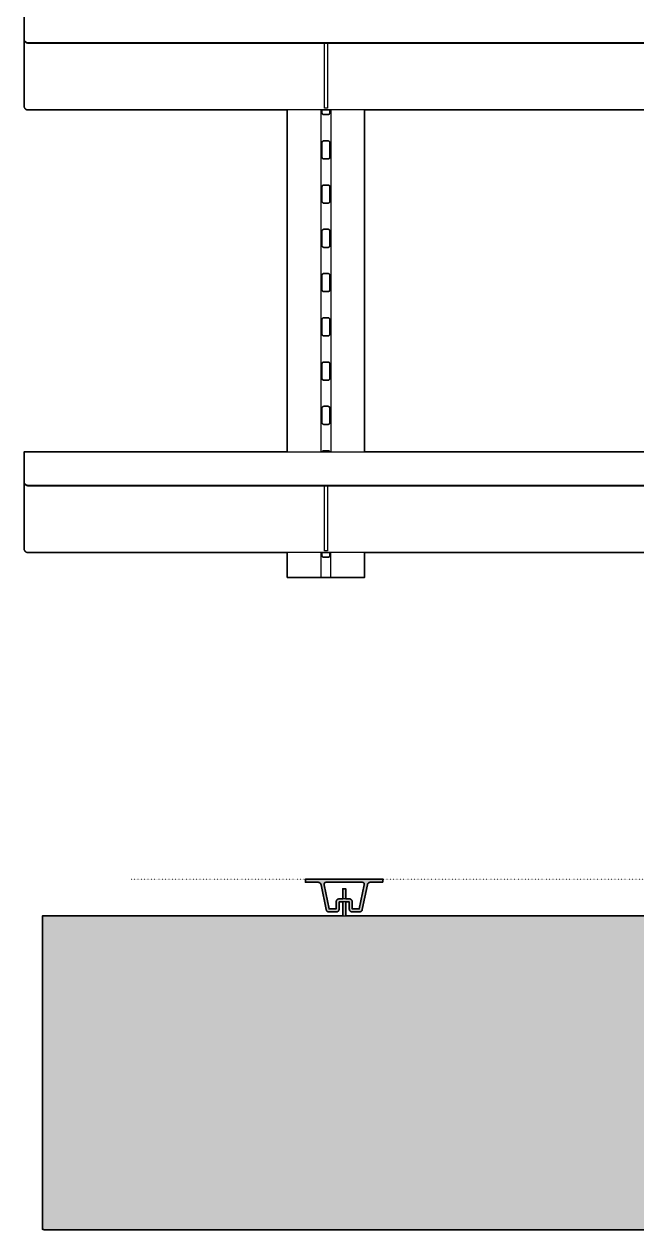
# Model space of a CAD drawing. Header units: millimetres. Extents: x 145 to 2094, y -689 to 1815.
# Drawn here: x 145 to 754, y -689 to 510 of the extents above; entities that cross this region are included whole.
import ezdxf

# ---------------------------------------------------------------- set-up
doc = ezdxf.new("R2010")
doc.units = ezdxf.units.MM
doc.linetypes.add('Dots', pattern=[1, 0, -1])
doc.layers.add('Blocks', color=7, linetype='Continuous')
doc.layers.add('Blocks$Fill', color=7, linetype='Continuous', true_color=0xffffff)
for name, color, linetype, lineweight, true_color in [('Blocks$Inner', 7, 'Continuous', 25, 0x007f00), ('Blocks$Outline', 7, 'Continuous', 35, 0xff3f3f), ('Groud', 7, 'Dots', 25, 0x243775)]:
    doc.layers.add(name, color=color, linetype=linetype, lineweight=lineweight, true_color=true_color)

# ---------------------------------------------------------------- blocks, each defined once
blk = doc.blocks.new('Standard Issue Shelf Top')
at = {"layer": 'Blocks$Fill'}
h = blk.add_hatch(color=256, dxfattribs=at)
h.paths.add_polyline_path([(1200, 303.2), (1200, -8), (1200, -8), (1200, -8), (1200, -8), (1200, -8), (1200, -8), (1200, -8.1), (1200, -8.1), (1200, -8.1), (1200, -8.1), (1200, -8.1), (1200, -8.1), (1200, -8.1), (1200, -8.1), (1200, -8.1), (1200, -8.1), (1200, -8.1), (1200, -8.1), (1200, -8.1), (1200, -8.1), (1200, -8.1), (1200, -8.1), (1200, -8.1), (1200, -8.1), (1200, -8.1), (1200, -8.1), (1200, -8.1), (1199.9, -8.2), (1199.9, -8.2), (1199.9, -8.2), (1199.9, -8.2), (1199.9, -8.2), (1199.9, -8.2), (1199.9, -8.2), (1199.9, -8.2), (1199.9, -8.2), (1199.9, -8.2), (1199.9, -8.2), (1199.8, -8.2), (1199.8, -8.3), (1199.8, -8.3), (1199.8, -8.3), (1199.8, -8.3), (1199.8, -8.3), (1199.7, -8.3), (1199.7, -8.3), (1199.6, -8.4), (1199.6, -8.4), (1199.6, -8.4), (1199.5, -8.4), (1199.5, -8.4), (1199.3, -8.5), (1199.2, -8.5), (1199.1, -8.5), (1199, -8.6), (1198.8, -8.6), (1198.7, -8.6), (1198.5, -8.7), (1198.2, -8.7), (1197.8, -8.8), (1197.5, -8.8), (1197.1, -8.8), (1196.7, -8.8), (1196.4, -8.8), (4, -8.9), (3.3, -8.8), (2.9, -8.8), (2.5, -8.8), (2.2, -8.8), (1.8, -8.7), (1.5, -8.7), (1.3, -8.6), (1.2, -8.6), (1, -8.6), (0.9, -8.5), (0.8, -8.5), (0.7, -8.5), (0.5, -8.4), (0.5, -8.4), (0.4, -8.4), (0.4, -8.4), (0.4, -8.4), (0.3, -8.3), (0.3, -8.3), (0.2, -8.3), (0.2, -8.3), (0.2, -8.3), (0.2, -8.3), (0.2, -8.3), (0.2, -8.2), (0.1, -8.2), (0.1, -8.2), (0.1, -8.2), (0.1, -8.2), (0.1, -8.2), (0.1, -8.2), (0.1, -8.2), (0.1, -8.2), (0.1, -8.2), (0.1, -8.2), (0.1, -8.2), (0, -8.1), (0, -8.1), (0, -8.1), (0, -8.1), (0, -8.1), (0, -8.1), (0, -8.1), (0, -8.1), (0, -8.1), (0, -8.1), (0, -8.1), (0, -8.1), (0, -8.1), (0, -8.1), (0, -8.1), (0, -8.1), (0, -8.1), (0, -8.1), (0, -8.1), (0, -8.1), (0, -8.1), (0, -8), (0, -8), (0, -8), (0, -8), (0, -8), (0, -8), (0, -8), (0, 303.2), (298.5, 303.2), (298.5, 317.2), (295, 317.2), (295, 310.2), (295, 310.1), (295, 310), (295, 309.9), (295, 309.8), (295, 309.7), (294.9, 309.6), (294.9, 309.5), (294.9, 309.4), (294.9, 309.3), (294.8, 309.2), (294.8, 309.1), (294.8, 309), (294.7, 308.9), (294.7, 308.8), (294.6, 308.7), (294.6, 308.6), (294.5, 308.5), (294.5, 308.5), (294.4, 308.4), (294.3, 308.3), (294.3, 308.2), (294.2, 308.1), (294.1, 308.1), (294, 308), (294, 307.9), (293.9, 307.9), (293.8, 307.8), (293.7, 307.7), (293.6, 307.7), (293.6, 307.6), (293.5, 307.6), (293.4, 307.5), (293.3, 307.5), (293.2, 307.4), (293.1, 307.4), (293, 307.4), (292.9, 307.3), (292.8, 307.3), (292.7, 307.3), (292.6, 307.3), (292.5, 307.2), (292.4, 307.2), (292.3, 307.2), (292.2, 307.2), (292.1, 307.2), (292, 307.2), (284.8, 307.2), (284.7, 307.2), (284.6, 307.2), (284.5, 307.2), (284.4, 307.2), (284.3, 307.3), (284.2, 307.3), (284.1, 307.3), (284, 307.3), (283.9, 307.4), (283.8, 307.4), (283.8, 307.4), (283.7, 307.5), (283.6, 307.5), (283.5, 307.6), (283.4, 307.6), (283.3, 307.7), (283.2, 307.7), (283.1, 307.8), (283.1, 307.9), (283, 307.9), (282.9, 308), (282.8, 308.1), (282.8, 308.1), (282.7, 308.2), (282.6, 308.3), (282.6, 308.4), (282.5, 308.5), (282.4, 308.6), (282.4, 308.6), (282.3, 308.7), (282.3, 308.8), (282.2, 308.9), (282.2, 309), (282.2, 309.1), (282.1, 309.2), (282.1, 309.3), (282.1, 309.4), (282, 309.5), (282, 309.6), (277, 334.4), (276.9, 334.5), (276.9, 334.6), (276.9, 334.7), (276.8, 334.8), (276.8, 334.9), (276.8, 335), (276.7, 335.1), (276.7, 335.2), (276.6, 335.2), (276.6, 335.3), (276.5, 335.4), (276.4, 335.5), (276.4, 335.6), (276.3, 335.7), (276.2, 335.7), (276.2, 335.8), (276.1, 335.9), (276, 335.9), (275.9, 336), (275.9, 336.1), (275.8, 336.1), (275.7, 336.2), (275.6, 336.3), (275.5, 336.3), (275.4, 336.4), (275.3, 336.4), (275.2, 336.4), (275.2, 336.5), (275.1, 336.5), (275, 336.5), (274.9, 336.6), (274.8, 336.6), (274.7, 336.6), (274.6, 336.6), (274.5, 336.7), (274.4, 336.7), (274.3, 336.7), (274.2, 336.7), (274, 336.7), (261.5, 336.7), (261.5, 339.7), (338.5, 339.7), (338.5, 336.7), (325.8, 336.7), (325.7, 336.7), (325.6, 336.7), (325.5, 336.7), (325.4, 336.6), (325.3, 336.6), (325.2, 336.6), (325.1, 336.6), (325, 336.5), (324.9, 336.5), (324.8, 336.5), (324.8, 336.4), (324.7, 336.4), (324.6, 336.4), (324.5, 336.3), (324.4, 336.3), (324.3, 336.2), (324.2, 336.1), (324.1, 336.1), (324.1, 336), (324, 335.9), (323.9, 335.9), (323.8, 335.8), (323.8, 335.7), (323.7, 335.7), (323.6, 335.6), (323.6, 335.5), (323.5, 335.4), (323.4, 335.3), (323.4, 335.2), (323.3, 335.2), (323.3, 335.1), (323.2, 335), (323.2, 334.9), (323.2, 334.8), (323.1, 334.7), (323.1, 334.6), (323.1, 334.5), (323, 334.4), (323, 334.3), (318, 309.5), (317.9, 309.4), (317.9, 309.3), (317.9, 309.2), (317.8, 309.1), (317.8, 309), (317.8, 308.9), (317.7, 308.8), (317.7, 308.7), (317.6, 308.6), (317.6, 308.6), (317.5, 308.5), (317.4, 308.4), (317.4, 308.3), (317.3, 308.2), (317.2, 308.1), (317.2, 308.1), (317.1, 308), (317, 307.9), (316.9, 307.9), (316.9, 307.8), (316.8, 307.7), (316.7, 307.7), (316.6, 307.6), (316.5, 307.6), (316.4, 307.5), (316.3, 307.5), (316.2, 307.4), (316.2, 307.4), (316.1, 307.4), (316, 307.3), (315.9, 307.3), (315.8, 307.3), (315.7, 307.3), (315.6, 307.2), (315.5, 307.2), (315.4, 307.2), (315.3, 307.2), (315.2, 307.2), (315, 307.2), (307.9, 307.2), (307.8, 307.2), (307.7, 307.2), (307.6, 307.2), (307.5, 307.2), (307.4, 307.3), (307.3, 307.3), (307.2, 307.3), (307.1, 307.3), (307, 307.4), (306.9, 307.4), (306.8, 307.4), (306.7, 307.5), (306.6, 307.5), (306.5, 307.6), (306.4, 307.6), (306.4, 307.7), (306.3, 307.7), (306.2, 307.8), (306.1, 307.9), (306, 307.9), (306, 308), (305.9, 308.1), (305.8, 308.1), (305.7, 308.2), (305.7, 308.3), (305.6, 308.4), (305.5, 308.5), (305.5, 308.5), (305.4, 308.6), (305.4, 308.7), (305.3, 308.8), (305.3, 308.9), (305.2, 309), (305.2, 309.1), (305.2, 309.2), (305.1, 309.3), (305.1, 309.4), (305.1, 309.5), (305.1, 309.6), (305, 309.7), (305, 309.8), (305, 309.9), (305, 310), (305, 310.1), (305, 310.2), (305, 317.2), (301.5, 317.2), (301.5, 303.2), (898.5, 303.2), (898.5, 317.2), (895, 317.2), (895, 310.2), (895, 310.1), (895, 310), (895, 309.9), (895, 309.8), (895, 309.7), (894.9, 309.6), (894.9, 309.5), (894.9, 309.4), (894.9, 309.3), (894.8, 309.2), (894.8, 309.1), (894.8, 309), (894.7, 308.9), (894.7, 308.8), (894.6, 308.7), (894.6, 308.6), (894.5, 308.5), (894.5, 308.5), (894.4, 308.4), (894.3, 308.3), (894.3, 308.2), (894.2, 308.1), (894.1, 308.1), (894, 308), (894, 307.9), (893.9, 307.9), (893.8, 307.8), (893.7, 307.7), (893.6, 307.7), (893.6, 307.6), (893.5, 307.6), (893.4, 307.5), (893.3, 307.5), (893.2, 307.4), (893.1, 307.4), (893, 307.4), (892.9, 307.3), (892.8, 307.3), (892.7, 307.3), (892.6, 307.3), (892.5, 307.2), (892.4, 307.2), (892.3, 307.2), (892.2, 307.2), (892.1, 307.2), (892, 307.2), (884.8, 307.2), (884.7, 307.2), (884.6, 307.2), (884.5, 307.2), (884.4, 307.2), (884.3, 307.3), (884.2, 307.3), (884.1, 307.3), (884, 307.3), (883.9, 307.4), (883.8, 307.4), (883.8, 307.4), (883.7, 307.5), (883.6, 307.5), (883.5, 307.6), (883.4, 307.6), (883.3, 307.7), (883.2, 307.7), (883.1, 307.8), (883.1, 307.9), (883, 307.9), (882.9, 308), (882.8, 308.1), (882.8, 308.1), (882.7, 308.2), (882.6, 308.3), (882.6, 308.4), (882.5, 308.5), (882.4, 308.6), (882.4, 308.6), (882.3, 308.7), (882.3, 308.8), (882.2, 308.9), (882.2, 309), (882.2, 309.1), (882.1, 309.2), (882.1, 309.3), (882.1, 309.4), (882, 309.5), (882, 309.6), (877, 334.4), (876.9, 334.5), (876.9, 334.6), (876.9, 334.7), (876.8, 334.8), (876.8, 334.9), (876.8, 335), (876.7, 335.1), (876.7, 335.2), (876.6, 335.2), (876.6, 335.3), (876.5, 335.4), (876.4, 335.5), (876.4, 335.6), (876.3, 335.7), (876.2, 335.7), (876.2, 335.8), (876.1, 335.9), (876, 335.9), (875.9, 336), (875.9, 336.1), (875.8, 336.1), (875.7, 336.2), (875.6, 336.3), (875.5, 336.3), (875.4, 336.4), (875.3, 336.4), (875.2, 336.4), (875.2, 336.5), (875.1, 336.5), (875, 336.5), (874.9, 336.6), (874.8, 336.6), (874.7, 336.6), (874.6, 336.6), (874.5, 336.7), (874.4, 336.7), (874.3, 336.7), (874.2, 336.7), (874, 336.7), (861.5, 336.7), (861.5, 339.7), (938.5, 339.7), (938.5, 336.7), (925.8, 336.7), (925.7, 336.7), (925.6, 336.7), (925.5, 336.7), (925.4, 336.6), (925.3, 336.6), (925.2, 336.6), (925.1, 336.6), (925, 336.5), (924.9, 336.5), (924.8, 336.5), (924.8, 336.4), (924.7, 336.4), (924.6, 336.4), (924.5, 336.3), (924.4, 336.3), (924.3, 336.2), (924.2, 336.1), (924.1, 336.1), (924.1, 336), (924, 335.9), (923.9, 335.9), (923.8, 335.8), (923.8, 335.7), (923.7, 335.7), (923.6, 335.6), (923.6, 335.5), (923.5, 335.4), (923.4, 335.3), (923.4, 335.2), (923.3, 335.2), (923.3, 335.1), (923.2, 335), (923.2, 334.9), (923.2, 334.8), (923.1, 334.7), (923.1, 334.6), (923.1, 334.5), (923, 334.4), (923, 334.3), (918, 309.5), (917.9, 309.4), (917.9, 309.3), (917.9, 309.2), (917.8, 309.1), (917.8, 309), (917.8, 308.9), (917.7, 308.8), (917.7, 308.7), (917.6, 308.6), (917.6, 308.6), (917.5, 308.5), (917.4, 308.4), (917.4, 308.3), (917.3, 308.2), (917.2, 308.1), (917.2, 308.1), (917.1, 308), (917, 307.9), (916.9, 307.9), (916.9, 307.8), (916.8, 307.7), (916.7, 307.7), (916.6, 307.6), (916.5, 307.6), (916.4, 307.5), (916.3, 307.5), (916.2, 307.4), (916.2, 307.4), (916.1, 307.4), (916, 307.3), (915.9, 307.3), (915.8, 307.3), (915.7, 307.3), (915.6, 307.2), (915.5, 307.2), (915.4, 307.2), (915.3, 307.2), (915.2, 307.2), (915, 307.2), (907.9, 307.2), (907.8, 307.2), (907.7, 307.2), (907.6, 307.2), (907.5, 307.2), (907.4, 307.3), (907.3, 307.3), (907.2, 307.3), (907.1, 307.3), (907, 307.4), (906.9, 307.4), (906.8, 307.4), (906.7, 307.5), (906.6, 307.5), (906.5, 307.6), (906.4, 307.6), (906.4, 307.7), (906.3, 307.7), (906.2, 307.8), (906.1, 307.9), (906, 307.9), (906, 308), (905.9, 308.1), (905.8, 308.1), (905.7, 308.2), (905.7, 308.3), (905.6, 308.4), (905.5, 308.5), (905.5, 308.5), (905.4, 308.6), (905.4, 308.7), (905.3, 308.8), (905.3, 308.9), (905.2, 309), (905.2, 309.1), (905.2, 309.2), (905.1, 309.3), (905.1, 309.4), (905.1, 309.5), (905.1, 309.6), (905, 309.7), (905, 309.8), (905, 309.9), (905, 310), (905, 310.1), (905, 310.2), (905, 317.2), (901.5, 317.2), (901.5, 303.2)], flags=0)
h.paths.add_polyline_path([(298.5, 320.2), (298.5, 330.2), (301.5, 330.2), (301.5, 328.2), (301.5, 320.2), (305.1, 320.2), (305.2, 320.2), (305.3, 320.2), (305.4, 320.2), (305.5, 320.1), (305.6, 320.1), (305.7, 320.1), (305.8, 320.1), (305.9, 320), (306, 320), (306.1, 320), (306.2, 319.9), (306.3, 319.9), (306.4, 319.9), (306.5, 319.8), (306.6, 319.8), (306.6, 319.7), (306.7, 319.6), (306.8, 319.6), (306.9, 319.5), (307, 319.5), (307, 319.4), (307.1, 319.3), (307.2, 319.2), (307.3, 319.2), (307.3, 319.1), (307.4, 319), (307.5, 318.9), (307.5, 318.8), (307.6, 318.7), (307.6, 318.7), (307.7, 318.6), (307.7, 318.5), (307.8, 318.4), (307.8, 318.3), (307.8, 318.2), (307.9, 318.1), (307.9, 318), (307.9, 317.9), (307.9, 317.8), (308, 317.7), (308, 317.6), (308, 317.5), (308, 317.4), (308, 317.3), (308, 317.2), (308, 310.2), (315, 310.2), (320, 334.3), (320, 334.4), (320, 334.4), (320, 334.5), (320, 334.6), (320, 334.6), (320, 334.7), (320, 334.8), (320, 334.8), (320, 334.9), (320, 335), (320, 335.1), (319.9, 335.1), (319.9, 335.2), (319.9, 335.3), (319.9, 335.3), (319.9, 335.4), (319.8, 335.5), (319.8, 335.5), (319.8, 335.6), (319.8, 335.6), (319.7, 335.7), (319.7, 335.8), (319.6, 335.8), (319.6, 335.9), (319.6, 335.9), (319.5, 336), (319.5, 336), (319.4, 336.1), (319.4, 336.1), (319.3, 336.2), (319.3, 336.2), (319.2, 336.3), (319.2, 336.3), (319.1, 336.4), (319, 336.4), (319, 336.4), (318.9, 336.5), (318.9, 336.5), (318.8, 336.5), (318.7, 336.5), (318.7, 336.6), (318.6, 336.6), (318.5, 336.6), (318.5, 336.6), (318.4, 336.6), (318.3, 336.7), (318.3, 336.7), (318.2, 336.7), (318.1, 336.7), (318.1, 336.7), (318, 336.7), (281.9, 336.7), (281.9, 336.7), (281.8, 336.7), (281.7, 336.7), (281.7, 336.7), (281.6, 336.6), (281.5, 336.6), (281.5, 336.6), (281.4, 336.6), (281.3, 336.6), (281.3, 336.5), (281.2, 336.5), (281.1, 336.5), (281.1, 336.5), (281, 336.4), (281, 336.4), (280.9, 336.4), (280.8, 336.3), (280.8, 336.3), (280.7, 336.2), (280.7, 336.2), (280.6, 336.1), (280.6, 336.1), (280.5, 336), (280.5, 336), (280.4, 335.9), (280.4, 335.9), (280.4, 335.8), (280.3, 335.8), (280.3, 335.7), (280.2, 335.6), (280.2, 335.6), (280.2, 335.5), (280.2, 335.5), (280.1, 335.4), (280.1, 335.3), (280.1, 335.3), (280.1, 335.2), (280.1, 335.1), (280, 335.1), (280, 335), (280, 334.9), (280, 334.8), (280, 334.8), (280, 334.7), (280, 334.6), (280, 334.6), (280, 334.5), (280, 334.4), (280, 334.4), (280, 334.3), (285, 310.2), (292, 310.2), (292, 317.2), (292, 317.3), (292, 317.5), (292, 317.6), (292, 317.7), (292.1, 317.8), (292.1, 317.9), (292.1, 318), (292.1, 318.1), (292.2, 318.2), (292.2, 318.3), (292.2, 318.4), (292.3, 318.5), (292.3, 318.6), (292.4, 318.7), (292.4, 318.7), (292.5, 318.8), (292.5, 318.9), (292.6, 319), (292.7, 319.1), (292.7, 319.2), (292.8, 319.2), (292.9, 319.3), (293, 319.4), (293, 319.5), (293.1, 319.5), (293.2, 319.6), (293.3, 319.6), (293.4, 319.7), (293.4, 319.8), (293.5, 319.8), (293.6, 319.9), (293.7, 319.9), (293.8, 319.9), (293.9, 320), (294, 320), (294.1, 320), (294.2, 320.1), (294.3, 320.1), (294.4, 320.1), (294.5, 320.1), (294.6, 320.2), (294.7, 320.2), (294.8, 320.2), (294.9, 320.2), (295, 320.2)], flags=0)
h.paths.add_polyline_path([(898.5, 320.2), (898.5, 330.2), (901.5, 330.2), (901.5, 328.2), (901.5, 320.2), (905.1, 320.2), (905.2, 320.2), (905.3, 320.2), (905.4, 320.2), (905.5, 320.1), (905.6, 320.1), (905.7, 320.1), (905.8, 320.1), (905.9, 320), (906, 320), (906.1, 320), (906.2, 319.9), (906.3, 319.9), (906.4, 319.9), (906.5, 319.8), (906.6, 319.8), (906.6, 319.7), (906.7, 319.6), (906.8, 319.6), (906.9, 319.5), (907, 319.5), (907, 319.4), (907.1, 319.3), (907.2, 319.2), (907.3, 319.2), (907.3, 319.1), (907.4, 319), (907.5, 318.9), (907.5, 318.8), (907.6, 318.7), (907.6, 318.7), (907.7, 318.6), (907.7, 318.5), (907.8, 318.4), (907.8, 318.3), (907.8, 318.2), (907.9, 318.1), (907.9, 318), (907.9, 317.9), (907.9, 317.8), (908, 317.7), (908, 317.6), (908, 317.5), (908, 317.4), (908, 317.3), (908, 317.2), (908, 310.2), (915, 310.2), (920, 334.3), (920, 334.4), (920, 334.4), (920, 334.5), (920, 334.6), (920, 334.6), (920, 334.7), (920, 334.8), (920, 334.8), (920, 334.9), (920, 335), (920, 335.1), (919.9, 335.1), (919.9, 335.2), (919.9, 335.3), (919.9, 335.3), (919.9, 335.4), (919.8, 335.5), (919.8, 335.5), (919.8, 335.6), (919.8, 335.6), (919.7, 335.7), (919.7, 335.8), (919.6, 335.8), (919.6, 335.9), (919.6, 335.9), (919.5, 336), (919.5, 336), (919.4, 336.1), (919.4, 336.1), (919.3, 336.2), (919.3, 336.2), (919.2, 336.3), (919.2, 336.3), (919.1, 336.4), (919, 336.4), (919, 336.4), (918.9, 336.5), (918.9, 336.5), (918.8, 336.5), (918.7, 336.5), (918.7, 336.6), (918.6, 336.6), (918.5, 336.6), (918.5, 336.6), (918.4, 336.6), (918.3, 336.7), (918.3, 336.7), (918.2, 336.7), (918.1, 336.7), (918.1, 336.7), (918, 336.7), (881.9, 336.7), (881.9, 336.7), (881.8, 336.7), (881.7, 336.7), (881.7, 336.7), (881.6, 336.6), (881.5, 336.6), (881.5, 336.6), (881.4, 336.6), (881.3, 336.6), (881.3, 336.5), (881.2, 336.5), (881.1, 336.5), (881.1, 336.5), (881, 336.4), (881, 336.4), (880.9, 336.4), (880.8, 336.3), (880.8, 336.3), (880.7, 336.2), (880.7, 336.2), (880.6, 336.1), (880.6, 336.1), (880.5, 336), (880.5, 336), (880.4, 335.9), (880.4, 335.9), (880.4, 335.8), (880.3, 335.8), (880.3, 335.7), (880.2, 335.6), (880.2, 335.6), (880.2, 335.5), (880.2, 335.5), (880.1, 335.4), (880.1, 335.3), (880.1, 335.3), (880.1, 335.2), (880.1, 335.1), (880, 335.1), (880, 335), (880, 334.9), (880, 334.8), (880, 334.8), (880, 334.7), (880, 334.6), (880, 334.6), (880, 334.5), (880, 334.4), (880, 334.4), (880, 334.3), (885, 310.2), (892, 310.2), (892, 317.2), (892, 317.3), (892, 317.5), (892, 317.6), (892, 317.7), (892.1, 317.8), (892.1, 317.9), (892.1, 318), (892.1, 318.1), (892.2, 318.2), (892.2, 318.3), (892.2, 318.4), (892.3, 318.5), (892.3, 318.6), (892.4, 318.7), (892.4, 318.7), (892.5, 318.8), (892.5, 318.9), (892.6, 319), (892.7, 319.1), (892.7, 319.2), (892.8, 319.2), (892.9, 319.3), (893, 319.4), (893, 319.5), (893.1, 319.5), (893.2, 319.6), (893.3, 319.6), (893.4, 319.7), (893.4, 319.8), (893.5, 319.8), (893.6, 319.9), (893.7, 319.9), (893.8, 319.9), (893.9, 320), (894, 320), (894.1, 320), (894.2, 320.1), (894.3, 320.1), (894.4, 320.1), (894.5, 320.1), (894.6, 320.2), (894.7, 320.2), (894.8, 320.2), (894.9, 320.2), (895, 320.2)], flags=0)
at = {"layer": 'Blocks$Inner'}
for p, q in [((298.5, 303.2), (298.5, 317.2)), ((301.5, 317.2), (301.5, 303.2))]:
    blk.add_line(p, q, dxfattribs=at)
for points in [[(338.5, 336.7), (326, 336.7), (325.8, 336.7), (325.7, 336.7), (325.6, 336.7), (325.5, 336.7), (325.4, 336.6), (325.3, 336.6), (325.2, 336.6), (325.1, 336.6), (325, 336.5), (324.9, 336.5), (324.8, 336.5), (324.8, 336.4), (324.7, 336.4), (324.6, 336.4), (324.5, 336.3), (324.4, 336.3), (324.3, 336.2), (324.2, 336.1), (324.1, 336.1), (324.1, 336), (324, 335.9), (323.9, 335.9), (323.8, 335.8), (323.8, 335.7), (323.7, 335.7), (323.6, 335.6), (323.6, 335.5), (323.5, 335.4), (323.4, 335.3), (323.4, 335.2), (323.3, 335.2), (323.3, 335.1), (323.2, 335), (323.2, 334.9), (323.2, 334.8), (323.1, 334.7), (323.1, 334.6), (323.1, 334.5), (323, 334.4), (323, 334.3), (318, 309.6), (318, 309.5), (317.9, 309.4), (317.9, 309.3), (317.9, 309.2), (317.8, 309.1), (317.8, 309), (317.8, 308.9), (317.7, 308.8), (317.7, 308.7), (317.6, 308.6), (317.6, 308.6), (317.5, 308.5), (317.4, 308.4), (317.4, 308.3), (317.3, 308.2), (317.2, 308.1), (317.2, 308.1), (317.1, 308), (317, 307.9), (316.9, 307.9), (316.9, 307.8), (316.8, 307.7), (316.7, 307.7), (316.6, 307.6), (316.5, 307.6), (316.4, 307.5), (316.3, 307.5), (316.2, 307.4), (316.2, 307.4), (316.1, 307.4), (316, 307.3), (315.9, 307.3), (315.8, 307.3), (315.7, 307.3), (315.6, 307.2), (315.5, 307.2), (315.4, 307.2), (315.3, 307.2), (315.2, 307.2), (315, 307.2), (308, 307.2), (307.9, 307.2), (307.8, 307.2), (307.7, 307.2), (307.6, 307.2), (307.5, 307.2), (307.4, 307.3), (307.3, 307.3), (307.2, 307.3), (307.1, 307.3), (307, 307.4), (306.9, 307.4), (306.8, 307.4), (306.7, 307.5), (306.6, 307.5), (306.5, 307.6), (306.4, 307.6), (306.4, 307.7), (306.3, 307.7), (306.2, 307.8), (306.1, 307.9), (306, 307.9), (306, 308), (305.9, 308.1), (305.8, 308.1), (305.7, 308.2), (305.7, 308.3), (305.6, 308.4), (305.5, 308.5), (305.5, 308.5), (305.4, 308.6), (305.4, 308.7), (305.3, 308.8), (305.3, 308.9), (305.2, 309), (305.2, 309.1), (305.2, 309.2), (305.1, 309.3), (305.1, 309.4), (305.1, 309.5), (305.1, 309.6), (305, 309.7), (305, 309.8), (305, 309.9), (305, 310), (305, 310.1), (305, 310.2), (305, 317.2), (295, 317.2), (295, 310.2), (295, 310.1), (295, 310), (295, 309.9), (295, 309.8), (295, 309.7), (294.9, 309.6), (294.9, 309.5), (294.9, 309.4), (294.9, 309.3), (294.8, 309.2), (294.8, 309.1), (294.8, 309), (294.7, 308.9), (294.7, 308.8), (294.6, 308.7), (294.6, 308.6), (294.5, 308.5), (294.5, 308.5), (294.4, 308.4), (294.3, 308.3), (294.3, 308.2), (294.2, 308.1), (294.1, 308.1), (294, 308), (294, 307.9), (293.9, 307.9), (293.8, 307.8), (293.7, 307.7), (293.6, 307.7), (293.6, 307.6), (293.5, 307.6), (293.4, 307.5), (293.3, 307.5), (293.2, 307.4), (293.1, 307.4), (293, 307.4), (292.9, 307.3), (292.8, 307.3), (292.7, 307.3), (292.6, 307.3), (292.5, 307.2), (292.4, 307.2), (292.3, 307.2), (292.2, 307.2), (292.1, 307.2), (292, 307.2), (285, 307.2), (284.8, 307.2), (284.7, 307.2), (284.6, 307.2), (284.5, 307.2), (284.4, 307.2), (284.3, 307.3), (284.2, 307.3), (284.1, 307.3), (284, 307.3), (283.9, 307.4), (283.8, 307.4), (283.8, 307.4), (283.7, 307.5), (283.6, 307.5), (283.5, 307.6), (283.4, 307.6), (283.3, 307.7), (283.2, 307.7), (283.1, 307.8), (283.1, 307.9), (283, 307.9), (282.9, 308), (282.8, 308.1), (282.8, 308.1), (282.7, 308.2), (282.6, 308.3), (282.6, 308.4), (282.5, 308.5), (282.4, 308.6), (282.4, 308.6), (282.3, 308.7), (282.3, 308.8), (282.2, 308.9), (282.2, 309), (282.2, 309.1), (282.1, 309.2), (282.1, 309.3), (282.1, 309.4), (282, 309.5), (282, 309.6), (277, 334.3), (277, 334.4), (276.9, 334.5), (276.9, 334.6), (276.9, 334.7), (276.8, 334.8), (276.8, 334.9), (276.8, 335), (276.7, 335.1), (276.7, 335.2), (276.6, 335.2), (276.6, 335.3), (276.5, 335.4), (276.4, 335.5), (276.4, 335.6), (276.3, 335.7), (276.2, 335.7), (276.2, 335.8), (276.1, 335.9), (276, 335.9), (275.9, 336), (275.9, 336.1), (275.8, 336.1), (275.7, 336.2), (275.6, 336.3), (275.5, 336.3), (275.4, 336.4), (275.3, 336.4), (275.2, 336.4), (275.2, 336.5), (275.1, 336.5), (275, 336.5), (274.9, 336.6), (274.8, 336.6), (274.7, 336.6), (274.6, 336.6), (274.5, 336.7), (274.4, 336.7), (274.3, 336.7), (274.2, 336.7), (274, 336.7), (261.5, 336.7), (261.5, 339.7), (338.5, 339.7)], [(292, 317.3), (292, 317.2), (292, 310.2), (285, 310.2), (280, 334.3), (280, 334.4), (280, 334.4), (280, 334.5), (280, 334.6), (280, 334.6), (280, 334.7), (280, 334.8), (280, 334.8), (280, 334.9), (280, 335), (280, 335.1), (280.1, 335.1), (280.1, 335.2), (280.1, 335.3), (280.1, 335.3), (280.1, 335.4), (280.2, 335.5), (280.2, 335.5), (280.2, 335.6), (280.2, 335.6), (280.3, 335.7), (280.3, 335.8), (280.4, 335.8), (280.4, 335.9), (280.4, 335.9), (280.5, 336), (280.5, 336), (280.6, 336.1), (280.6, 336.1), (280.7, 336.2), (280.7, 336.2), (280.8, 336.3), (280.8, 336.3), (280.9, 336.4), (281, 336.4), (281, 336.4), (281.1, 336.5), (281.1, 336.5), (281.2, 336.5), (281.3, 336.5), (281.3, 336.6), (281.4, 336.6), (281.5, 336.6), (281.5, 336.6), (281.6, 336.6), (281.7, 336.7), (281.7, 336.7), (281.8, 336.7), (281.9, 336.7), (281.9, 336.7), (282, 336.7), (318, 336.7), (318.1, 336.7), (318.1, 336.7), (318.2, 336.7), (318.3, 336.7), (318.3, 336.7), (318.4, 336.6), (318.5, 336.6), (318.5, 336.6), (318.6, 336.6), (318.7, 336.6), (318.7, 336.5), (318.8, 336.5), (318.9, 336.5), (318.9, 336.5), (319, 336.4), (319, 336.4), (319.1, 336.4), (319.2, 336.3), (319.2, 336.3), (319.3, 336.2), (319.3, 336.2), (319.4, 336.1), (319.4, 336.1), (319.5, 336), (319.5, 336), (319.6, 335.9), (319.6, 335.9), (319.6, 335.8), (319.7, 335.8), (319.7, 335.7), (319.8, 335.6), (319.8, 335.6), (319.8, 335.5), (319.8, 335.5), (319.9, 335.4), (319.9, 335.3), (319.9, 335.3), (319.9, 335.2), (319.9, 335.1), (320, 335.1), (320, 335), (320, 334.9), (320, 334.8), (320, 334.8), (320, 334.7), (320, 334.6), (320, 334.6), (320, 334.5), (320, 334.4), (320, 334.4), (320, 334.3), (315, 310.2), (308, 310.2), (308, 317.2), (308, 317.3), (308, 317.4), (308, 317.5), (308, 317.6), (308, 317.7), (307.9, 317.8), (307.9, 317.9), (307.9, 318), (307.9, 318.1), (307.8, 318.2), (307.8, 318.3), (307.8, 318.4), (307.7, 318.5), (307.7, 318.6), (307.6, 318.7), (307.6, 318.7), (307.5, 318.8), (307.5, 318.9), (307.4, 319), (307.3, 319.1), (307.3, 319.2), (307.2, 319.2), (307.1, 319.3), (307, 319.4), (307, 319.5), (306.9, 319.5), (306.8, 319.6), (306.7, 319.6), (306.6, 319.7), (306.6, 319.8), (306.5, 319.8), (306.4, 319.9), (306.3, 319.9), (306.2, 319.9), (306.1, 320), (306, 320), (305.9, 320), (305.8, 320.1), (305.7, 320.1), (305.6, 320.1), (305.5, 320.1), (305.4, 320.2), (305.3, 320.2), (305.2, 320.2), (305.1, 320.2), (305, 320.2), (295, 320.2), (294.9, 320.2), (294.8, 320.2), (294.7, 320.2), (294.6, 320.2), (294.5, 320.1), (294.4, 320.1), (294.3, 320.1), (294.2, 320.1), (294.1, 320), (294, 320), (293.9, 320), (293.8, 319.9), (293.7, 319.9), (293.6, 319.9), (293.5, 319.8), (293.4, 319.8), (293.4, 319.7), (293.3, 319.6), (293.2, 319.6), (293.1, 319.5), (293, 319.5), (293, 319.4), (292.9, 319.3), (292.8, 319.2), (292.7, 319.2), (292.7, 319.1), (292.6, 319), (292.5, 318.9), (292.5, 318.8), (292.4, 318.7), (292.4, 318.7), (292.3, 318.6), (292.3, 318.5), (292.2, 318.4), (292.2, 318.3), (292.2, 318.2), (292.1, 318.1), (292.1, 318), (292.1, 317.9), (292.1, 317.8), (292, 317.7), (292, 317.6), (292, 317.5), (292, 317.4)]]:
    blk.add_lwpolyline(points, close=True, dxfattribs=at)
for points in [[(301.5, 320.2), (301.5, 328.2), (301.5, 330.2), (298.5, 330.2), (298.5, 328.2), (298.5, 320.2)], [(1196, -8.9), (4, -8.9), (3.6, -8.8), (3.3, -8.8), (2.9, -8.8), (2.5, -8.8), (2.2, -8.8), (1.8, -8.7), (1.5, -8.7), (1.3, -8.6), (1.2, -8.6), (1, -8.6), (0.9, -8.5), (0.8, -8.5), (0.7, -8.5), (0.5, -8.4), (0.5, -8.4), (0.4, -8.4), (0.4, -8.4), (0.4, -8.4), (0.3, -8.3), (0.3, -8.3), (0.2, -8.3), (0.2, -8.3), (0.2, -8.3), (0.2, -8.3), (0.2, -8.3), (0.2, -8.2), (0.1, -8.2), (0.1, -8.2), (0.1, -8.2), (0.1, -8.2), (0.1, -8.2), (0.1, -8.2), (0.1, -8.2), (0.1, -8.2), (0.1, -8.2), (0.1, -8.2), (0.1, -8.2), (0, -8.1), (0, -8.1), (0, -8.1), (0, -8.1), (0, -8.1), (0, -8.1), (0, -8.1), (0, -8.1), (0, -8.1), (0, -8.1), (0, -8.1), (0, -8.1), (0, -8.1), (0, -8.1), (0, -8.1), (0, -8.1), (0, -8.1), (0, -8.1), (0, -8.1), (0, -8.1), (0, -8.1), (0, -8), (0, -8), (0, -8), (0, -8), (0, -8), (0, -8), (0, -8), (0, -2.2), (0, 0), (0, 301), (0, 303.2), (1200, 303.2)]]:
    blk.add_lwpolyline(points, dxfattribs=at)
at = {"layer": 'Blocks$Outline'}
for points in [[(298.5, 317.2), (295, 317.2), (295, 310.2), (295, 310.1), (295, 310), (295, 309.9), (295, 309.8), (295, 309.7), (294.9, 309.6), (294.9, 309.5), (294.9, 309.4), (294.9, 309.3), (294.8, 309.2), (294.8, 309.1), (294.8, 309), (294.7, 308.9), (294.7, 308.8), (294.6, 308.7), (294.6, 308.6), (294.5, 308.5), (294.5, 308.5), (294.4, 308.4), (294.3, 308.3), (294.3, 308.2), (294.2, 308.1), (294.1, 308.1), (294, 308), (294, 307.9), (293.9, 307.9), (293.8, 307.8), (293.7, 307.7), (293.6, 307.7), (293.6, 307.6), (293.5, 307.6), (293.4, 307.5), (293.3, 307.5), (293.2, 307.4), (293.1, 307.4), (293, 307.4), (292.9, 307.3), (292.8, 307.3), (292.7, 307.3), (292.6, 307.3), (292.5, 307.2), (292.4, 307.2), (292.3, 307.2), (292.2, 307.2), (292.1, 307.2), (292, 307.2), (285, 307.2), (284.8, 307.2), (284.7, 307.2), (284.6, 307.2), (284.5, 307.2), (284.4, 307.2), (284.3, 307.3), (284.2, 307.3), (284.1, 307.3), (284, 307.3), (283.9, 307.4), (283.8, 307.4), (283.8, 307.4), (283.7, 307.5), (283.6, 307.5), (283.5, 307.6), (283.4, 307.6), (283.3, 307.7), (283.2, 307.7), (283.1, 307.8), (283.1, 307.9), (283, 307.9), (282.9, 308), (282.8, 308.1), (282.8, 308.1), (282.7, 308.2), (282.6, 308.3), (282.6, 308.4), (282.5, 308.5), (282.4, 308.6), (282.4, 308.6), (282.3, 308.7), (282.3, 308.8), (282.2, 308.9), (282.2, 309), (282.2, 309.1), (282.1, 309.2), (282.1, 309.3), (282.1, 309.4), (282, 309.5), (282, 309.6), (277, 334.3), (277, 334.4), (276.9, 334.5), (276.9, 334.6), (276.9, 334.7), (276.8, 334.8), (276.8, 334.9), (276.8, 335), (276.7, 335.1), (276.7, 335.2), (276.6, 335.2), (276.6, 335.3), (276.5, 335.4), (276.4, 335.5), (276.4, 335.6), (276.3, 335.7), (276.2, 335.7), (276.2, 335.8), (276.1, 335.9), (276, 335.9), (275.9, 336), (275.9, 336.1), (275.8, 336.1), (275.7, 336.2), (275.6, 336.3), (275.5, 336.3), (275.4, 336.4), (275.3, 336.4), (275.2, 336.4), (275.2, 336.5), (275.1, 336.5), (275, 336.5), (274.9, 336.6), (274.8, 336.6), (274.7, 336.6), (274.6, 336.6), (274.5, 336.7), (274.4, 336.7), (274.3, 336.7), (274.2, 336.7), (274, 336.7), (261.5, 336.7), (261.5, 339.7), (338.5, 339.7), (338.5, 336.7)], [(301.5, 320.2), (305, 320.2), (305.1, 320.2), (305.2, 320.2), (305.3, 320.2), (305.4, 320.2), (305.5, 320.1), (305.6, 320.1), (305.7, 320.1), (305.8, 320.1), (305.9, 320), (306, 320), (306.1, 320), (306.2, 319.9), (306.3, 319.9), (306.4, 319.9), (306.5, 319.8), (306.6, 319.8), (306.6, 319.7), (306.7, 319.6), (306.8, 319.6), (306.9, 319.5), (307, 319.5), (307, 319.4), (307.1, 319.3), (307.2, 319.2), (307.3, 319.2), (307.3, 319.1), (307.4, 319), (307.5, 318.9), (307.5, 318.8), (307.6, 318.7), (307.6, 318.7), (307.7, 318.6), (307.7, 318.5), (307.8, 318.4), (307.8, 318.3), (307.8, 318.2), (307.9, 318.1), (307.9, 318), (307.9, 317.9), (307.9, 317.8), (308, 317.7), (308, 317.6), (308, 317.5), (308, 317.4), (308, 317.3), (308, 317.2), (308, 310.2), (315, 310.2), (320, 334.3), (320, 334.4), (320, 334.4), (320, 334.5), (320, 334.6), (320, 334.6), (320, 334.7), (320, 334.8), (320, 334.8), (320, 334.9), (320, 335), (320, 335.1), (319.9, 335.1), (319.9, 335.2), (319.9, 335.3), (319.9, 335.3), (319.9, 335.4), (319.8, 335.5), (319.8, 335.5), (319.8, 335.6), (319.8, 335.6), (319.7, 335.7), (319.7, 335.8), (319.6, 335.8), (319.6, 335.9), (319.6, 335.9), (319.5, 336), (319.5, 336), (319.4, 336.1), (319.4, 336.1), (319.3, 336.2), (319.3, 336.2), (319.2, 336.3), (319.2, 336.3), (319.1, 336.4), (319, 336.4), (319, 336.4), (318.9, 336.5), (318.9, 336.5), (318.8, 336.5), (318.7, 336.5), (318.7, 336.6), (318.6, 336.6), (318.5, 336.6), (318.5, 336.6), (318.4, 336.6), (318.3, 336.7), (318.3, 336.7), (318.2, 336.7), (318.1, 336.7), (318.1, 336.7), (318, 336.7), (282, 336.7), (281.9, 336.7), (281.9, 336.7), (281.8, 336.7), (281.7, 336.7), (281.7, 336.7), (281.6, 336.6), (281.5, 336.6), (281.5, 336.6), (281.4, 336.6), (281.3, 336.6), (281.3, 336.5), (281.2, 336.5), (281.1, 336.5), (281.1, 336.5), (281, 336.4), (281, 336.4), (280.9, 336.4), (280.8, 336.3), (280.8, 336.3), (280.7, 336.2), (280.7, 336.2), (280.6, 336.1), (280.6, 336.1), (280.5, 336), (280.5, 336), (280.4, 335.9), (280.4, 335.9), (280.4, 335.8), (280.3, 335.8), (280.3, 335.7), (280.2, 335.6), (280.2, 335.6), (280.2, 335.5), (280.2, 335.5), (280.1, 335.4), (280.1, 335.3), (280.1, 335.3), (280.1, 335.2), (280.1, 335.1), (280, 335.1), (280, 335), (280, 334.9), (280, 334.8), (280, 334.8), (280, 334.7), (280, 334.6), (280, 334.6), (280, 334.5), (280, 334.4), (280, 334.4), (280, 334.3), (285, 310.2), (292, 310.2), (292, 317.2), (292, 317.3)], [(338.5, 336.7), (326, 336.7), (325.8, 336.7), (325.7, 336.7), (325.6, 336.7), (325.5, 336.7), (325.4, 336.6), (325.3, 336.6), (325.2, 336.6), (325.1, 336.6), (325, 336.5), (324.9, 336.5), (324.8, 336.5), (324.8, 336.4), (324.7, 336.4), (324.6, 336.4), (324.5, 336.3), (324.4, 336.3), (324.3, 336.2), (324.2, 336.1), (324.1, 336.1), (324.1, 336), (324, 335.9), (323.9, 335.9), (323.8, 335.8), (323.8, 335.7), (323.7, 335.7), (323.6, 335.6), (323.6, 335.5), (323.5, 335.4), (323.4, 335.3), (323.4, 335.2), (323.3, 335.2), (323.3, 335.1), (323.2, 335), (323.2, 334.9), (323.2, 334.8), (323.1, 334.7), (323.1, 334.6), (323.1, 334.5), (323, 334.4), (323, 334.3), (318, 309.6), (318, 309.5), (317.9, 309.4), (317.9, 309.3), (317.9, 309.2), (317.8, 309.1), (317.8, 309), (317.8, 308.9), (317.7, 308.8), (317.7, 308.7), (317.6, 308.6), (317.6, 308.6), (317.5, 308.5), (317.4, 308.4), (317.4, 308.3), (317.3, 308.2), (317.2, 308.1), (317.2, 308.1), (317.1, 308), (317, 307.9), (316.9, 307.9), (316.9, 307.8), (316.8, 307.7), (316.7, 307.7), (316.6, 307.6), (316.5, 307.6), (316.4, 307.5), (316.3, 307.5), (316.2, 307.4), (316.2, 307.4), (316.1, 307.4), (316, 307.3), (315.9, 307.3), (315.8, 307.3), (315.7, 307.3), (315.6, 307.2), (315.5, 307.2), (315.4, 307.2), (315.3, 307.2), (315.2, 307.2), (315, 307.2), (308, 307.2), (307.9, 307.2), (307.8, 307.2), (307.7, 307.2), (307.6, 307.2), (307.5, 307.2), (307.4, 307.3), (307.3, 307.3), (307.2, 307.3), (307.1, 307.3), (307, 307.4), (306.9, 307.4), (306.8, 307.4), (306.7, 307.5), (306.6, 307.5), (306.5, 307.6), (306.4, 307.6), (306.4, 307.7), (306.3, 307.7), (306.2, 307.8), (306.1, 307.9), (306, 307.9), (306, 308), (305.9, 308.1), (305.8, 308.1), (305.7, 308.2), (305.7, 308.3), (305.6, 308.4), (305.5, 308.5), (305.5, 308.5), (305.4, 308.6), (305.4, 308.7), (305.3, 308.8), (305.3, 308.9), (305.2, 309), (305.2, 309.1), (305.2, 309.2), (305.1, 309.3), (305.1, 309.4), (305.1, 309.5), (305.1, 309.6), (305, 309.7), (305, 309.8), (305, 309.9), (305, 310), (305, 310.1), (305, 310.2), (305, 317.2), (301.5, 317.2)], [(298.5, 320.2), (298.5, 328.2), (298.5, 330.2), (301.5, 330.2), (301.5, 328.2), (301.5, 320.2)], [(292, 317.3), (292, 317.4), (292, 317.5), (292, 317.6), (292, 317.7), (292.1, 317.8), (292.1, 317.9), (292.1, 318), (292.1, 318.1), (292.2, 318.2), (292.2, 318.3), (292.2, 318.4), (292.3, 318.5), (292.3, 318.6), (292.4, 318.7), (292.4, 318.7), (292.5, 318.8), (292.5, 318.9), (292.6, 319), (292.7, 319.1), (292.7, 319.2), (292.8, 319.2), (292.9, 319.3), (293, 319.4), (293, 319.5), (293.1, 319.5), (293.2, 319.6), (293.3, 319.6), (293.4, 319.7), (293.4, 319.8), (293.5, 319.8), (293.6, 319.9), (293.7, 319.9), (293.8, 319.9), (293.9, 320), (294, 320), (294.1, 320), (294.2, 320.1), (294.3, 320.1), (294.4, 320.1), (294.5, 320.1), (294.6, 320.2), (294.7, 320.2), (294.8, 320.2), (294.9, 320.2), (295, 320.2), (298.5, 320.2)], [(298.5, 303.2), (298.5, 317.2)], [(301.5, 317.2), (301.5, 303.2)], [(1196, -8.9), (4, -8.9), (3.6, -8.8), (3.3, -8.8), (2.9, -8.8), (2.5, -8.8), (2.2, -8.8), (1.8, -8.7), (1.5, -8.7), (1.3, -8.6), (1.2, -8.6), (1, -8.6), (0.9, -8.5), (0.8, -8.5), (0.7, -8.5), (0.5, -8.4), (0.5, -8.4), (0.4, -8.4), (0.4, -8.4), (0.4, -8.4), (0.3, -8.3), (0.3, -8.3), (0.2, -8.3), (0.2, -8.3), (0.2, -8.3), (0.2, -8.3), (0.2, -8.3), (0.2, -8.2), (0.1, -8.2), (0.1, -8.2), (0.1, -8.2), (0.1, -8.2), (0.1, -8.2), (0.1, -8.2), (0.1, -8.2), (0.1, -8.2), (0.1, -8.2), (0.1, -8.2), (0.1, -8.2), (0, -8.1), (0, -8.1), (0, -8.1), (0, -8.1), (0, -8.1), (0, -8.1), (0, -8.1), (0, -8.1), (0, -8.1), (0, -8.1), (0, -8.1), (0, -8.1), (0, -8.1), (0, -8.1), (0, -8.1), (0, -8.1), (0, -8.1), (0, -8.1), (0, -8.1), (0, -8.1), (0, -8.1), (0, -8), (0, -8), (0, -8), (0, -8), (0, -8), (0, -8), (0, -8), (0, -2.2), (0, 0), (0, 301), (0, 303.2), (298.5, 303.2)], [(301.5, 303.2), (898.5, 303.2)]]:
    blk.add_lwpolyline(points, dxfattribs=at)
blk = doc.blocks.new('Standard Issue Shelf Front')
at = {"layer": 'Blocks$Inner'}
for p, q in [((261.5, 436), (261.5, 96)), ((295, 436), (295, 96)), ((296, 436), (296, 433.4)), ((304, 433.4), (304, 436)), ((305, 436), (305, 96)), ((338.5, 436), (338.5, 96)), ((298, 431.4), (302, 431.4)), ((296, 403.3), (296, 389.3)), ((302, 405.3), (298, 405.3)), ((304, 389.3), (304, 403.3)), ((298, 387.3), (302, 387.3)), ((302, 361.4), (298, 361.4)), ((296, 359.4), (296, 345.4)), ((304, 345.4), (304, 359.4)), ((298, 343.4), (302, 343.4)), ((296, 315.4), (296, 301.4)), ((302, 317.4), (298, 317.4)), ((304, 301.4), (304, 315.4)), ((298, 299.4), (302, 299.4)), ((296, 271.4), (296, 257.4)), ((302, 273.4), (298, 273.4)), ((304, 257.4), (304, 271.4)), ((298, 255.4), (302, 255.4)), ((302, 229.4), (298, 229.4)), ((296, 227.4), (296, 213.4)), ((304, 213.4), (304, 227.4)), ((298, 211.4), (302, 211.4)), ((296, 183.4), (296, 169.4)), ((302, 185.4), (298, 185.4)), ((304, 169.4), (304, 183.4)), ((298, 167.4), (302, 167.4)), ((296, 139.4), (296, 125.4)), ((302, 141.4), (298, 141.4)), ((304, 125.4), (304, 139.4)), ((298, 123.4), (302, 123.4)), ((302, 97.3), (298, 97.3)), ((296, -4), (296, -6.7)), ((298, -8.7), (302, -8.7)), ((304, -6.7), (304, -4))]:
    blk.add_line(p, q, dxfattribs=at)
for points in [[(1196, 436), (4, 436), (3.9, 436), (3.7, 436), (3.6, 436), (3.5, 436), (3.3, 436.1), (3.2, 436.1), (3.1, 436.1), (2.9, 436.1), (2.8, 436.2), (2.7, 436.2), (2.5, 436.3), (2.4, 436.3), (2.3, 436.4), (2.2, 436.4), (2, 436.5), (1.9, 436.6), (1.8, 436.7), (1.7, 436.7), (1.6, 436.8), (1.5, 436.9), (1.4, 437), (1.3, 437.1), (1.2, 437.2), (1.1, 437.3), (1, 437.4), (0.9, 437.5), (0.8, 437.6), (0.7, 437.7), (0.7, 437.8), (0.6, 437.9), (0.5, 438), (0.4, 438.2), (0.4, 438.3), (0.3, 438.4), (0.3, 438.5), (0.2, 438.7), (0.2, 438.8), (0.1, 438.9), (0.1, 439.1), (0.1, 439.2), (0.1, 439.3), (0, 439.5), (0, 439.6), (0, 439.7), (0, 439.9), (0, 440), (0, 506.4), (0, 506.7), (0, 534.3)], [(1196, 502.7), (4, 502.7), (3.9, 502.7), (3.7, 502.7), (3.6, 502.8), (3.4, 502.8), (3.3, 502.8), (3.2, 502.8), (3, 502.9), (2.9, 502.9), (2.8, 502.9), (2.6, 503), (2.5, 503), (2.4, 503.1), (2.3, 503.1), (2.1, 503.2), (2, 503.3), (1.9, 503.3), (1.8, 503.4), (1.7, 503.5), (1.6, 503.6), (1.4, 503.6), (1.3, 503.7), (1.2, 503.8), (1.1, 503.9), (1, 504), (1, 504.1), (0.9, 504.2), (0.8, 504.3), (0.7, 504.5), (0.6, 504.6), (0.6, 504.7), (0.5, 504.8), (0.4, 504.9), (0.4, 505.1), (0.3, 505.2), (0.3, 505.3), (0.2, 505.4), (0.2, 505.6), (0.1, 505.7), (0.1, 505.8), (0.1, 506), (0, 506.1), (0, 506.2), (0, 506.4), (0, 506.5), (0, 506.7)], [(0, 506.4), (0, 506.3), (0, 506.1), (0, 506), (0, 505.9), (0.1, 505.7), (0.1, 505.6), (0.1, 505.5), (0.2, 505.3), (0.2, 505.2), (0.3, 505.1), (0.3, 504.9), (0.4, 504.8), (0.4, 504.7), (0.5, 504.6), (0.6, 504.4), (0.6, 504.3), (0.7, 504.2), (0.8, 504.1), (0.9, 504), (1, 503.9), (1, 503.8), (1.1, 503.7), (1.2, 503.6), (1.3, 503.5), (1.4, 503.4), (1.6, 503.3), (1.7, 503.2), (1.8, 503.1), (1.9, 503.1), (2, 503), (2.1, 502.9), (2.3, 502.9), (2.4, 502.8), (2.5, 502.8), (2.6, 502.7), (2.8, 502.7), (2.9, 502.6), (3, 502.6), (3.2, 502.6), (3.3, 502.5), (3.4, 502.5), (3.6, 502.5), (3.7, 502.5), (3.9, 502.5), (4, 502.5), (1196, 502.5)], [(301.5, 502.5), (301.5, 437.8), (298.5, 437.8), (298.5, 502.5)], [(1196, -4), (4, -4), (3.9, -4), (3.7, -4), (3.6, -4), (3.5, -4), (3.3, -3.9), (3.2, -3.9), (3.1, -3.9), (2.9, -3.9), (2.8, -3.8), (2.7, -3.8), (2.5, -3.7), (2.4, -3.7), (2.3, -3.6), (2.2, -3.6), (2, -3.5), (1.9, -3.4), (1.8, -3.3), (1.7, -3.3), (1.6, -3.2), (1.5, -3.1), (1.4, -3), (1.3, -2.9), (1.2, -2.8), (1.1, -2.7), (1, -2.6), (0.9, -2.5), (0.8, -2.4), (0.7, -2.3), (0.7, -2.2), (0.6, -2.1), (0.5, -2), (0.4, -1.8), (0.4, -1.7), (0.3, -1.6), (0.3, -1.5), (0.2, -1.3), (0.2, -1.2), (0.1, -1.1), (0.1, -0.9), (0.1, -0.8), (0.1, -0.7), (0, -0.5), (0, -0.4), (0, -0.3), (0, -0.1), (0, 0), (0, 66.4), (0, 66.7), (0, 94.3), (0, 96), (1200, 96)], [(1196, 62.7), (4, 62.7), (3.9, 62.7), (3.7, 62.7), (3.6, 62.8), (3.4, 62.8), (3.3, 62.8), (3.2, 62.8), (3, 62.9), (2.9, 62.9), (2.8, 62.9), (2.6, 63), (2.5, 63), (2.4, 63.1), (2.3, 63.1), (2.1, 63.2), (2, 63.3), (1.9, 63.3), (1.8, 63.4), (1.7, 63.5), (1.6, 63.6), (1.4, 63.6), (1.3, 63.7), (1.2, 63.8), (1.1, 63.9), (1, 64), (1, 64.1), (0.9, 64.2), (0.8, 64.3), (0.7, 64.5), (0.6, 64.6), (0.6, 64.7), (0.5, 64.8), (0.4, 64.9), (0.4, 65.1), (0.3, 65.2), (0.3, 65.3), (0.2, 65.4), (0.2, 65.6), (0.1, 65.7), (0.1, 65.8), (0.1, 66), (0, 66.1), (0, 66.2), (0, 66.4), (0, 66.5), (0, 66.7)], [(0, 66.4), (0, 66.3), (0, 66.1), (0, 66), (0, 65.9), (0.1, 65.7), (0.1, 65.6), (0.1, 65.5), (0.2, 65.3), (0.2, 65.2), (0.3, 65.1), (0.3, 64.9), (0.4, 64.8), (0.4, 64.7), (0.5, 64.6), (0.6, 64.4), (0.6, 64.3), (0.7, 64.2), (0.8, 64.1), (0.9, 64), (1, 63.9), (1, 63.8), (1.1, 63.7), (1.2, 63.6), (1.3, 63.5), (1.4, 63.4), (1.6, 63.3), (1.7, 63.2), (1.8, 63.1), (1.9, 63.1), (2, 63), (2.1, 62.9), (2.3, 62.9), (2.4, 62.8), (2.5, 62.8), (2.6, 62.7), (2.8, 62.7), (2.9, 62.6), (3, 62.6), (3.2, 62.6), (3.3, 62.5), (3.4, 62.5), (3.6, 62.5), (3.7, 62.5), (3.9, 62.5), (4, 62.5), (1196, 62.5)], [(301.5, 62.5), (301.5, -2.2), (298.5, -2.2), (298.5, 62.5)], [(261.5, -4), (261.5, -28.7), (274, -28.7), (277, -28.7), (282, -28.7), (285, -28.7), (292, -28.7), (295, -28.7)], [(295, -4), (295, -28.7), (305, -28.7)], [(338.5, -4), (338.5, -28.7), (326, -28.7), (323, -28.7), (318, -28.7), (315, -28.7), (308, -28.7), (305, -28.7), (305, -4)]]:
    blk.add_lwpolyline(points, dxfattribs=at)
for centre, start, end in [((298, 433.4), 180, 270), ((302, 433.4), 270, 0), ((298, 403.3), 90, 180), ((302, 403.3), 0, 90), ((298, 389.3), 180, 270), ((302, 389.3), 270, 0), ((298, 359.4), 90, 180), ((302, 359.4), 0, 90), ((298, 345.4), 180, 270), ((302, 345.4), 270, 0), ((298, 315.4), 90, 180), ((302, 315.4), 0, 90), ((298, 301.4), 180, 270), ((302, 301.4), 270, 0), ((298, 271.4), 90, 180), ((302, 271.4), 0, 90), ((298, 257.4), 180, 270), ((302, 257.4), 270, 0), ((298, 227.4), 90, 180), ((302, 227.4), 0, 90), ((298, 213.4), 180, 270), ((302, 213.4), 270, 0), ((298, 183.4), 90, 180), ((302, 183.4), 0, 90), ((298, 169.4), 180, 270), ((302, 169.4), 270, 0), ((298, 139.4), 90, 180), ((302, 139.4), 0, 90), ((298, 125.4), 180, 270), ((302, 125.4), 270, 0), ((298, 95.3), 90, 159.5127), ((302, 95.3), 20.4873, 90), ((298, -6.7), 180, 270), ((302, -6.7), 270, 0)]:
    blk.add_arc(centre, 2, start, end, dxfattribs=at)
at = {"layer": 'Blocks$Outline'}
for points in [[(0, 534.3), (0, 506.7), (0, 506.4), (0, 440), (0, 439.9), (0, 439.7), (0, 439.6), (0, 439.5), (0.1, 439.3), (0.1, 439.2), (0.1, 439.1), (0.1, 438.9), (0.2, 438.8), (0.2, 438.7), (0.3, 438.5), (0.3, 438.4), (0.4, 438.3), (0.4, 438.2), (0.5, 438), (0.6, 437.9), (0.7, 437.8), (0.7, 437.7), (0.8, 437.6), (0.9, 437.5), (1, 437.4), (1.1, 437.3), (1.2, 437.2), (1.3, 437.1), (1.4, 437), (1.5, 436.9), (1.6, 436.8), (1.7, 436.7), (1.8, 436.7), (1.9, 436.6), (2, 436.5), (2.2, 436.4), (2.3, 436.4), (2.4, 436.3), (2.5, 436.3), (2.7, 436.2), (2.8, 436.2), (2.9, 436.1), (3.1, 436.1), (3.2, 436.1), (3.3, 436.1), (3.5, 436), (3.6, 436), (3.7, 436), (3.9, 436), (4, 436), (261.5, 436)], [(261.5, 436), (261.5, 96)], [(296, 436), (304, 436)], [(338.5, 96), (338.5, 436)], [(338.5, 436), (861.5, 436)], [(261.5, 96), (0, 96), (0, 94.3), (0, 66.7), (0, 66.4), (0, 0), (0, -0.1), (0, -0.3), (0, -0.4), (0, -0.5), (0.1, -0.7), (0.1, -0.8), (0.1, -0.9), (0.1, -1.1), (0.2, -1.2), (0.2, -1.3), (0.3, -1.5), (0.3, -1.6), (0.4, -1.7), (0.4, -1.8), (0.5, -2), (0.6, -2.1), (0.7, -2.2), (0.7, -2.3), (0.8, -2.4), (0.9, -2.5), (1, -2.6), (1.1, -2.7), (1.2, -2.8), (1.3, -2.9), (1.4, -3), (1.5, -3.1), (1.6, -3.2), (1.7, -3.3), (1.8, -3.3), (1.9, -3.4), (2, -3.5), (2.2, -3.6), (2.3, -3.6), (2.4, -3.7), (2.5, -3.7), (2.7, -3.8), (2.8, -3.8), (2.9, -3.9), (3.1, -3.9), (3.2, -3.9), (3.3, -3.9), (3.5, -4), (3.6, -4), (3.7, -4), (3.9, -4), (4, -4), (261.5, -4)], [(303.9, 96), (296.1, 96)], [(861.5, 96), (338.5, 96)], [(261.5, -4), (261.5, -28.7), (274, -28.7), (277, -28.7), (282, -28.7), (285, -28.7), (292, -28.7), (295, -28.7)], [(296, -4), (304, -4)], [(305, -28.7), (308, -28.7), (315, -28.7), (318, -28.7), (323, -28.7), (326, -28.7), (338.5, -28.7), (338.5, -4)], [(338.5, -4), (861.5, -4)], [(295, -28.7), (305, -28.7)]]:
    blk.add_lwpolyline(points, dxfattribs=at)
for points, weights, knots in [([(304, 436), (304, 434.7), (304, 433.4), (304, 431.4), (302, 431.4), (300, 431.4), (298, 431.4), (296, 431.4), (296, 433.4), (296, 434.7), (296, 436)], [1, 1, 1, 0.707106781187, 1, 1, 1, 0.707106781187, 1, 1, 1], [-61.384598, -61.384598, -61.384598, -58.798329, -58.798329, -55.656737, -55.656737, -51.673812, -51.673812, -48.53222, -48.53222, -45.945951, -45.945951, -45.945951]), ([(296, 389.3), (296, 396.3), (296, 403.3), (296, 405.3), (298, 405.3), (300, 405.3), (302, 405.3), (304, 405.3), (304, 403.3), (304, 396.3), (304, 389.3), (304, 387.3), (302, 387.3), (300, 387.3), (298, 387.3), (296, 387.3), (296, 389.3)], [1, 1, 1, 0.707106781187, 1, 1, 1, 0.707106781187, 1, 1, 1, 0.707106781187, 1, 1, 1, 0.707106781187, 1], [-48.53222, -48.53222, -48.53222, -34.53222, -34.53222, -31.390627, -31.390627, -27.407702, -27.407702, -24.26611, -24.26611, -10.26611, -10.26611, -7.124517, -7.124517, -3.141593, -3.141593, 0, 0, 0]), ([(296, 345.4), (296, 352.4), (296, 359.4), (296, 361.4), (298, 361.4), (300, 361.4), (302, 361.4), (304, 361.4), (304, 359.4), (304, 352.4), (304, 345.4), (304, 343.4), (302, 343.4), (300, 343.4), (298, 343.4), (296, 343.4), (296, 345.4)], [1, 1, 1, 0.707106781187, 1, 1, 1, 0.707106781187, 1, 1, 1, 0.707106781187, 1, 1, 1, 0.707106781187, 1], [-48.53222, -48.53222, -48.53222, -34.53222, -34.53222, -31.390627, -31.390627, -27.407702, -27.407702, -24.26611, -24.26611, -10.26611, -10.26611, -7.124517, -7.124517, -3.141593, -3.141593, 0, 0, 0]), ([(296, 301.4), (296, 308.4), (296, 315.4), (296, 317.4), (298, 317.4), (300, 317.4), (302, 317.4), (304, 317.4), (304, 315.4), (304, 308.4), (304, 301.4), (304, 299.4), (302, 299.4), (300, 299.4), (298, 299.4), (296, 299.4), (296, 301.4)], [1, 1, 1, 0.707106781187, 1, 1, 1, 0.707106781187, 1, 1, 1, 0.707106781187, 1, 1, 1, 0.707106781187, 1], [-48.53222, -48.53222, -48.53222, -34.53222, -34.53222, -31.390627, -31.390627, -27.407702, -27.407702, -24.26611, -24.26611, -10.26611, -10.26611, -7.124517, -7.124517, -3.141593, -3.141593, 0, 0, 0]), ([(296, 257.4), (296, 264.4), (296, 271.4), (296, 273.4), (298, 273.4), (300, 273.4), (302, 273.4), (304, 273.4), (304, 271.4), (304, 264.4), (304, 257.4), (304, 255.4), (302, 255.4), (300, 255.4), (298, 255.4), (296, 255.4), (296, 257.4)], [1, 1, 1, 0.707106781187, 1, 1, 1, 0.707106781187, 1, 1, 1, 0.707106781187, 1, 1, 1, 0.707106781187, 1], [-48.53222, -48.53222, -48.53222, -34.53222, -34.53222, -31.390627, -31.390627, -27.407702, -27.407702, -24.26611, -24.26611, -10.26611, -10.26611, -7.124517, -7.124517, -3.141593, -3.141593, 0, 0, 0]), ([(296, 213.4), (296, 220.4), (296, 227.4), (296, 229.4), (298, 229.4), (300, 229.4), (302, 229.4), (304, 229.4), (304, 227.4), (304, 220.4), (304, 213.4), (304, 211.4), (302, 211.4), (300, 211.4), (298, 211.4), (296, 211.4), (296, 213.4)], [1, 1, 1, 0.707106781187, 1, 1, 1, 0.707106781187, 1, 1, 1, 0.707106781187, 1, 1, 1, 0.707106781187, 1], [-48.53222, -48.53222, -48.53222, -34.53222, -34.53222, -31.390627, -31.390627, -27.407702, -27.407702, -24.26611, -24.26611, -10.26611, -10.26611, -7.124517, -7.124517, -3.141593, -3.141593, 0, 0, 0]), ([(296, 169.4), (296, 176.4), (296, 183.4), (296, 185.4), (298, 185.4), (300, 185.4), (302, 185.4), (304, 185.4), (304, 183.4), (304, 176.4), (304, 169.4), (304, 167.4), (302, 167.4), (300, 167.4), (298, 167.4), (296, 167.4), (296, 169.4)], [1, 1, 1, 0.707106781187, 1, 1, 1, 0.707106781187, 1, 1, 1, 0.707106781187, 1, 1, 1, 0.707106781187, 1], [-48.53222, -48.53222, -48.53222, -34.53222, -34.53222, -31.390627, -31.390627, -27.407702, -27.407702, -24.26611, -24.26611, -10.26611, -10.26611, -7.124517, -7.124517, -3.141593, -3.141593, 0, 0, 0]), ([(296, 125.4), (296, 132.4), (296, 139.4), (296, 141.4), (298, 141.4), (300, 141.4), (302, 141.4), (304, 141.4), (304, 139.4), (304, 132.4), (304, 125.4), (304, 123.4), (302, 123.4), (300, 123.4), (298, 123.4), (296, 123.4), (296, 125.4)], [1, 1, 1, 0.707106781187, 1, 1, 1, 0.707106781187, 1, 1, 1, 0.707106781187, 1, 1, 1, 0.707106781187, 1], [-48.53222, -48.53222, -48.53222, -34.53222, -34.53222, -31.390627, -31.390627, -27.407702, -27.407702, -24.26611, -24.26611, -10.26611, -10.26611, -7.124517, -7.124517, -3.141593, -3.141593, 0, 0, 0]), ([(296.1, 96), (296.6, 97.3), (298, 97.3), (300, 97.3), (302, 97.3), (303.4, 97.3), (303.9, 96)], [1, 0.821583836259, 1, 1, 1, 0.821583836259, 1], [-33.817077, -33.817077, -33.817077, -31.390627, -31.390627, -27.407702, -27.407702, -24.981252, -24.981252, -24.981252]), ([(304, -4), (304, -5.4), (304, -6.7), (304, -8.7), (302, -8.7), (300, -8.7), (298, -8.7), (296, -8.7), (296, -6.7), (296, -5.4), (296, -4)], [1, 1, 1, 0.707106781187, 1, 1, 1, 0.707106781187, 1, 1, 1], [-61.498329, -61.498329, -61.498329, -58.798329, -58.798329, -55.656737, -55.656737, -51.673812, -51.673812, -48.53222, -48.53222, -45.83222, -45.83222, -45.83222])]:
    blk.add_rational_spline(points, weights, degree=2, knots=knots, dxfattribs=at)

msp = doc.modelspace()

# ---------------------------------------------------------------- linework, layer by layer
at = {"layer": 'Groud'}
msp.add_lwpolyline([(251.9, -340.5), (1275.1, -340.5)], dxfattribs=at)

# ---------------------------------------------------------------- block references
at = {"layer": 'Blocks'}
for name, p in [('Standard Issue Shelf Front', (145.3, -11.7)), ('Standard Issue Shelf Top', (163.5, -680.2))]:
    msp.add_blockref(name, p, dxfattribs=at)

doc.saveas('drawing.dxf')
